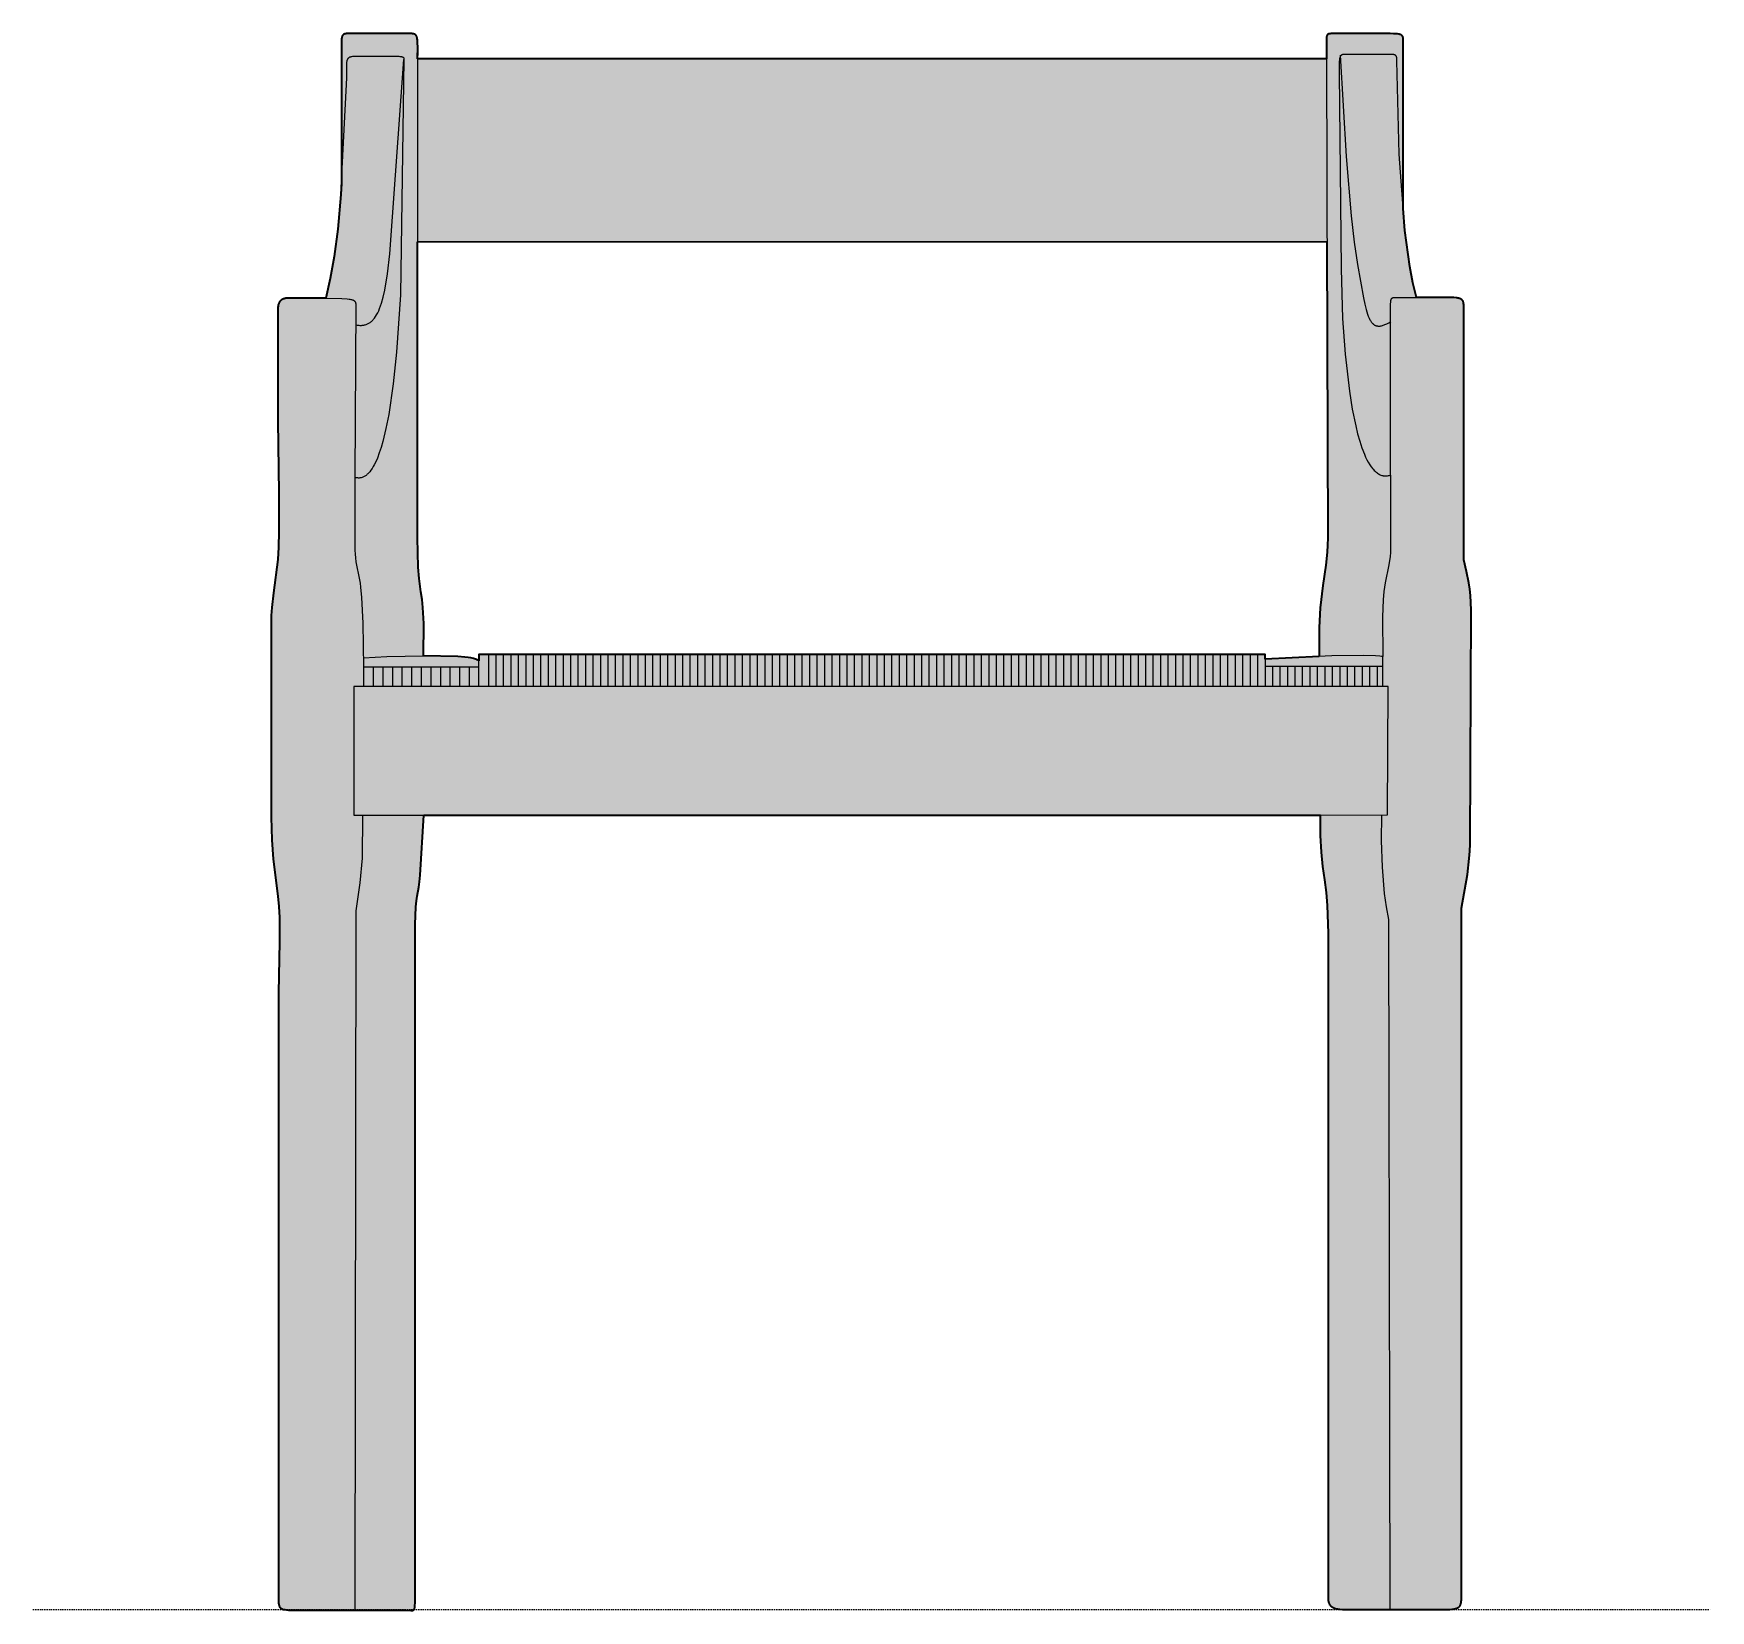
# Model space of a CAD drawing. Header units: millimetres. Extents: x 0 to 1796, y -950 to 767.
# Drawn here: x 0 to 814, y 0 to 765 of the extents above; entities that cross this region are included whole.
import ezdxf

# ---------------------------------------------------------------- set-up
doc = ezdxf.new("R2010")
doc.units = ezdxf.units.MM
doc.linetypes.add('Dots', pattern=[1, 0, -1])
doc.layers.add('Blocks', color=7, linetype='Continuous')
doc.layers.add('Blocks$Fill', color=7, linetype='Continuous', true_color=0xffffff)
for name, color, linetype, lineweight, true_color in [('Blocks$Inner', 7, 'Continuous', 25, 0x007f00), ('Blocks$Outline', 7, 'Continuous', 35, 0xff3f3f), ('Groud', 7, 'Dots', 25, 0x243775)]:
    doc.layers.add(name, color=color, linetype=linetype, lineweight=lineweight, true_color=true_color)

# ---------------------------------------------------------------- blocks, each defined once
blk = doc.blocks.new('Carimate Dining Chair Front')
at = {"layer": 'Blocks$Fill'}
h = blk.add_hatch(color=256, dxfattribs=at)
h.paths.add_polyline_path([(149.46, 692.39), (147.77, 670.24), (146.01, 657.03), (144.03, 646.27), (141.94, 636.73), (124.85, 636.85), (124.02, 636.83), (123.25, 636.78), (122.55, 636.7), (122.22, 636.64), (121.91, 636.57), (121.62, 636.49), (121.34, 636.4), (121.07, 636.3), (120.82, 636.19), (120.59, 636.07), (120.48, 636), (120.37, 635.93), (120.27, 635.86), (120.16, 635.78), (120.07, 635.7), (119.97, 635.62), (119.88, 635.53), (119.79, 635.44), (119.71, 635.35), (119.63, 635.25), (119.55, 635.15), (119.48, 635.04), (119.41, 634.94), (119.34, 634.82), (119.27, 634.71), (119.21, 634.59), (119.1, 634.34), (119, 634.07), (118.91, 633.79), (118.83, 633.49), (118.76, 633.17), (118.7, 632.84), (118.66, 632.49), (118.6, 631.73), (118.58, 630.9), (118.58, 577.14), (119.13, 523.5), (118.95, 515.8), (118.58, 509.87), (116.47, 493.76), (115.66, 486.55), (115.42, 482.66), (115.34, 478.39), (115.34, 384.83), (115.6, 373.77), (116.31, 364.3), (118.58, 346.44), (119.09, 341.45), (119.36, 336.03), (119.39, 324.25), (118.9, 5.41), (118.94, 3.64), (118.99, 2.91), (119.04, 2.58), (119.09, 2.28), (119.16, 1.99), (119.2, 1.86), (119.24, 1.73), (119.29, 1.61), (119.34, 1.49), (119.4, 1.37), (119.46, 1.27), (119.53, 1.16), (119.6, 1.06), (119.68, 0.97), (119.76, 0.88), (119.85, 0.79), (119.94, 0.71), (120.04, 0.63), (120.15, 0.55), (120.26, 0.48), (120.38, 0.42), (120.51, 0.35), (120.64, 0.3), (120.78, 0.24), (120.92, 0.19), (121.24, 0.09), (121.59, 0.01), (121.97, -0.06), (122.83, -0.17), (123.84, -0.25), (125.01, -0.3), (127.88, -0.32), (180.45, -0.32), (183.15, -0.45), (183.61, -0.46), (183.81, -0.45), (183.91, -0.44), (184, -0.43), (184.08, -0.41), (184.16, -0.39), (184.24, -0.37), (184.31, -0.34), (184.35, -0.33), (184.38, -0.31), (184.42, -0.29), (184.45, -0.28), (184.48, -0.26), (184.51, -0.24), (184.54, -0.21), (184.57, -0.19), (184.6, -0.16), (184.63, -0.14), (184.65, -0.11), (184.68, -0.08), (184.7, -0.05), (184.73, -0.02), (184.75, 0.01), (184.77, 0.05), (184.82, 0.12), (184.86, 0.2), (184.89, 0.29), (184.93, 0.38), (184.96, 0.48), (184.99, 0.59), (185.04, 0.83), (185.08, 1.1), (185.12, 1.41), (185.17, 2.13), (185.19, 3.01), (185.21, 332.7), (185.63, 341.19), (185.94, 344.09), (186.29, 346.48), (187.38, 353.41), (187.69, 356.6), (189.43, 385.72), (624.5, 385.72), (624.65, 375.84), (625.07, 367.71), (625.73, 360.74), (626.61, 354.33), (627.43, 348.11), (627.99, 341.9), (628.39, 328.37), (628.41, 5.62), (628.45, 4.91), (628.48, 4.57), (628.53, 4.24), (628.58, 3.92), (628.65, 3.61), (628.74, 3.31), (628.85, 3.03), (628.9, 2.89), (628.97, 2.75), (629.04, 2.61), (629.11, 2.48), (629.19, 2.35), (629.28, 2.23), (629.37, 2.11), (629.47, 1.99), (629.57, 1.87), (629.68, 1.76), (629.8, 1.65), (629.92, 1.54), (630.05, 1.44), (630.19, 1.34), (630.34, 1.24), (630.49, 1.15), (630.65, 1.06), (630.82, 0.97), (631.19, 0.81), (631.59, 0.66), (632.02, 0.52), (632.49, 0.4), (633, 0.3), (633.56, 0.21), (634.15, 0.13), (635.48, 0.03), (636.99, 0), (686.28, 0.03), (687.48, 0.08), (688.54, 0.16), (689.46, 0.27), (689.87, 0.34), (690.25, 0.43), (690.6, 0.52), (690.92, 0.63), (691.07, 0.69), (691.22, 0.76), (691.35, 0.82), (691.48, 0.89), (691.61, 0.97), (691.73, 1.04), (691.84, 1.13), (691.94, 1.21), (692.04, 1.3), (692.14, 1.4), (692.23, 1.5), (692.31, 1.6), (692.39, 1.71), (692.47, 1.82), (692.54, 1.94), (692.6, 2.06), (692.66, 2.19), (692.72, 2.32), (692.77, 2.46), (692.81, 2.6), (692.9, 2.9), (692.96, 3.23), (693.02, 3.57), (693.06, 3.94), (693.11, 4.76), (693.13, 5.68), (693.13, 340.54), (696.03, 356.94), (696.98, 364.62), (697.25, 368.25), (697.34, 371.69), (697.83, 485.26), (697.76, 489.01), (697.55, 492.42), (697.21, 495.55), (696.78, 498.48), (695.64, 504.06), (694.26, 509.76), (694.26, 631.76), (694.26, 633.65), (694.22, 634.18), (694.18, 634.43), (694.14, 634.67), (694.11, 634.79), (694.08, 634.9), (694.04, 635.01), (694.01, 635.11), (693.96, 635.22), (693.92, 635.32), (693.86, 635.42), (693.81, 635.51), (693.75, 635.6), (693.68, 635.69), (693.61, 635.78), (693.53, 635.87), (693.45, 635.95), (693.36, 636.03), (693.27, 636.1), (693.16, 636.18), (693.06, 636.25), (692.94, 636.32), (692.82, 636.38), (692.69, 636.44), (692.56, 636.5), (692.41, 636.56), (692.1, 636.67), (691.76, 636.76), (691.39, 636.85), (690.98, 636.93), (690.53, 636.99), (689.51, 637.09), (688.33, 637.15), (686.96, 637.17), (671.28, 637.17), (669.57, 644.27), (668.08, 652.16), (665.7, 669.64), (664.9, 680.38), (664.89, 762.55), (664.88, 762.77), (664.86, 762.98), (664.83, 763.18), (664.79, 763.37), (664.76, 763.46), (664.73, 763.54), (664.7, 763.63), (664.67, 763.71), (664.64, 763.79), (664.6, 763.86), (664.56, 763.94), (664.51, 764.01), (664.47, 764.07), (664.42, 764.14), (664.37, 764.2), (664.31, 764.26), (664.25, 764.32), (664.19, 764.38), (664.12, 764.43), (664.06, 764.48), (663.98, 764.53), (663.91, 764.58), (663.83, 764.62), (663.75, 764.66), (663.57, 764.74), (663.38, 764.82), (663.18, 764.88), (662.96, 764.94), (662.72, 764.99), (662.2, 765.08), (661.61, 765.14), (660.22, 765.21), (658.51, 765.23), (629.9, 765.23), (629.47, 765.21), (629.27, 765.19), (629.09, 765.17), (628.92, 765.14), (628.77, 765.1), (628.7, 765.08), (628.63, 765.06), (628.56, 765.04), (628.5, 765.01), (628.43, 764.98), (628.38, 764.95), (628.32, 764.91), (628.27, 764.87), (628.22, 764.83), (628.17, 764.79), (628.13, 764.74), (628.08, 764.69), (628.04, 764.64), (628, 764.58), (627.97, 764.52), (627.93, 764.46), (627.9, 764.39), (627.87, 764.32), (627.84, 764.25), (627.82, 764.17), (627.77, 764.01), (627.73, 763.82), (627.7, 763.62), (627.67, 763.4), (627.63, 762.9), (627.58, 760.04), (627.58, 753.01), (186.46, 753.01), (186.46, 760.47), (186.39, 761.71), (186.34, 762.23), (186.28, 762.71), (186.2, 763.13), (186.15, 763.32), (186.11, 763.5), (186.05, 763.67), (185.99, 763.83), (185.93, 763.98), (185.86, 764.11), (185.79, 764.24), (185.75, 764.3), (185.71, 764.36), (185.67, 764.41), (185.63, 764.47), (185.58, 764.52), (185.54, 764.57), (185.49, 764.61), (185.44, 764.66), (185.39, 764.7), (185.34, 764.74), (185.29, 764.78), (185.24, 764.82), (185.18, 764.85), (185.12, 764.89), (185.06, 764.92), (185, 764.95), (184.88, 765), (184.74, 765.05), (184.6, 765.09), (184.45, 765.13), (184.3, 765.16), (183.97, 765.21), (183.6, 765.25), (183.21, 765.27), (181.26, 765.29), (152.27, 765.25), (151.95, 765.22), (151.66, 765.19), (151.39, 765.14), (151.15, 765.09), (151.03, 765.06), (150.92, 765.02), (150.82, 764.98), (150.72, 764.94), (150.63, 764.9), (150.54, 764.85), (150.45, 764.8), (150.37, 764.74), (150.3, 764.68), (150.26, 764.65), (150.23, 764.61), (150.16, 764.54), (150.09, 764.47), (150.04, 764.39), (149.98, 764.3), (149.93, 764.22), (149.88, 764.12), (149.83, 764.02), (149.79, 763.92), (149.75, 763.81), (149.72, 763.69), (149.66, 763.44), (149.6, 763.16), (149.56, 762.86), (149.53, 762.53), (149.49, 761.79), (149.46, 759.93)], flags=0)
h.paths.add_polyline_path([(597.8, 461.41), (597.8, 463.79), (216.13, 463.79), (216.13, 460.69), (215.98, 460.8), (215.81, 460.91), (215.64, 461.01), (215.45, 461.12), (215.25, 461.21), (215.04, 461.31), (214.58, 461.49), (214.08, 461.66), (213.53, 461.81), (212.31, 462.09), (210.94, 462.32), (209.43, 462.51), (206.03, 462.79), (189.37, 463.03), (189.39, 478.79), (188.98, 486.56), (188.6, 490.39), (188.07, 494.18), (187.14, 500.66), (186.65, 506.11), (186.45, 520.47), (186.45, 664.21), (627.83, 664.35), (628.15, 516.81), (627.94, 513.37), (627.26, 507.16), (625.8, 497.27), (624.5, 486.4), (624.06, 476.91), (624.17, 462.8)], flags=0)
at = {"layer": 'Blocks$Inner'}
for points in [[(149.46, 690.66), (149.46, 759.93), (149.49, 761.79), (149.53, 762.53), (149.56, 762.86), (149.6, 763.16), (149.66, 763.44), (149.72, 763.69), (149.75, 763.81), (149.79, 763.92), (149.83, 764.02), (149.88, 764.12), (149.93, 764.22), (149.98, 764.3), (150.04, 764.39), (150.09, 764.47), (150.16, 764.54), (150.23, 764.61), (150.26, 764.65), (150.3, 764.68), (150.37, 764.74), (150.45, 764.8), (150.54, 764.85), (150.63, 764.9), (150.72, 764.94), (150.82, 764.98), (150.92, 765.02), (151.03, 765.06), (151.15, 765.09), (151.39, 765.14), (151.66, 765.19), (151.95, 765.22), (152.27, 765.25), (155.79, 765.29), (181.26, 765.29), (183.21, 765.27), (183.6, 765.25), (183.97, 765.21), (184.3, 765.16), (184.45, 765.13), (184.6, 765.09), (184.74, 765.05), (184.88, 765), (185, 764.95), (185.06, 764.92), (185.12, 764.89), (185.18, 764.85), (185.24, 764.82), (185.29, 764.78), (185.34, 764.74), (185.39, 764.7), (185.44, 764.66), (185.49, 764.61), (185.54, 764.57), (185.58, 764.52), (185.63, 764.47), (185.67, 764.41), (185.71, 764.36), (185.75, 764.3), (185.79, 764.24), (185.86, 764.11), (185.93, 763.98), (185.99, 763.83), (186.05, 763.67), (186.11, 763.5), (186.15, 763.32), (186.2, 763.13), (186.28, 762.71), (186.34, 762.23), (186.39, 761.71), (186.46, 760.47), (186.48, 758.99), (186.45, 750.04), (186.45, 664.21), (186.45, 520.47), (186.65, 506.11), (187.14, 500.66), (188.07, 494.18), (188.6, 490.39), (188.98, 486.56), (189.39, 478.79), (189.37, 463.03), (206.03, 462.79), (209.43, 462.51), (210.94, 462.32), (212.31, 462.09), (213.53, 461.81), (214.08, 461.66), (214.58, 461.49), (215.04, 461.31), (215.25, 461.21), (215.45, 461.12), (215.64, 461.01), (215.81, 460.91), (215.98, 460.8), (216.13, 460.69)], [(186.46, 753.01), (627.58, 753.01), (627.58, 760.04), (627.63, 762.9), (627.67, 763.4), (627.7, 763.62), (627.73, 763.82), (627.77, 764.01), (627.82, 764.17), (627.84, 764.25), (627.87, 764.32), (627.9, 764.39), (627.93, 764.46), (627.97, 764.52), (628, 764.58), (628.04, 764.64), (628.08, 764.69), (628.13, 764.74), (628.17, 764.79), (628.22, 764.83), (628.27, 764.87), (628.32, 764.91), (628.38, 764.95), (628.43, 764.98), (628.5, 765.01), (628.56, 765.04), (628.63, 765.06), (628.7, 765.08), (628.77, 765.1), (628.92, 765.14), (629.09, 765.17), (629.27, 765.19), (629.47, 765.21), (629.9, 765.23), (630.39, 765.23), (658.51, 765.23), (660.22, 765.21), (661.61, 765.14), (662.2, 765.08), (662.72, 764.99), (662.96, 764.94), (663.18, 764.88), (663.38, 764.82), (663.57, 764.74), (663.75, 764.66), (663.83, 764.62), (663.91, 764.58), (663.98, 764.53), (664.06, 764.48), (664.12, 764.43), (664.19, 764.38), (664.25, 764.32), (664.31, 764.26), (664.37, 764.2), (664.42, 764.14), (664.47, 764.07), (664.51, 764.01), (664.56, 763.94), (664.6, 763.86), (664.64, 763.79), (664.67, 763.71), (664.7, 763.63), (664.73, 763.54), (664.76, 763.46), (664.79, 763.37), (664.83, 763.18), (664.86, 762.98), (664.88, 762.77), (664.89, 762.55), (664.9, 762.31), (664.9, 678.56)], [(189.43, 385.72), (187.69, 356.6), (187.38, 353.41), (187.03, 350.85), (186.29, 346.48), (185.94, 344.09), (185.63, 341.19), (185.21, 332.7), (185.21, 5.3), (185.19, 3.01), (185.17, 2.13), (185.12, 1.41), (185.08, 1.1), (185.04, 0.83), (184.99, 0.59), (184.96, 0.48), (184.93, 0.38), (184.89, 0.29), (184.86, 0.2), (184.82, 0.12), (184.77, 0.05), (184.75, 0.01), (184.73, -0.02), (184.7, -0.05), (184.68, -0.08), (184.65, -0.11), (184.63, -0.14), (184.6, -0.16), (184.57, -0.19), (184.54, -0.21), (184.51, -0.24), (184.48, -0.26), (184.45, -0.28), (184.42, -0.29), (184.38, -0.31), (184.35, -0.33), (184.31, -0.34), (184.24, -0.37), (184.16, -0.39), (184.08, -0.41), (184, -0.43), (183.91, -0.44), (183.81, -0.45), (183.61, -0.46), (183.15, -0.45), (180.45, -0.32), (127.88, -0.32), (125.01, -0.3), (123.84, -0.25), (122.83, -0.17), (121.97, -0.06), (121.59, 0.01), (121.24, 0.09), (120.92, 0.19), (120.78, 0.24), (120.64, 0.3), (120.51, 0.35), (120.38, 0.42), (120.26, 0.48), (120.15, 0.55), (120.04, 0.63), (119.94, 0.71), (119.85, 0.79), (119.76, 0.88), (119.68, 0.97), (119.6, 1.06), (119.53, 1.16), (119.46, 1.27), (119.4, 1.37), (119.34, 1.49), (119.29, 1.61), (119.24, 1.73), (119.2, 1.86), (119.16, 1.99), (119.09, 2.28), (119.04, 2.58), (118.99, 2.91), (118.94, 3.64), (118.9, 5.41), (118.9, 299.39), (119.39, 324.25), (119.36, 336.03), (119.09, 341.45), (118.58, 346.44), (116.31, 364.3), (115.6, 373.77), (115.34, 384.83), (115.34, 478.39), (115.42, 482.66), (115.66, 486.55), (116.47, 493.76), (118.58, 509.87), (118.95, 515.8), (119.13, 523.5), (119.07, 542.08), (118.58, 577.14), (118.58, 630.9), (118.6, 631.73), (118.66, 632.49), (118.7, 632.84), (118.76, 633.17), (118.83, 633.49), (118.91, 633.79), (119, 634.07), (119.1, 634.34), (119.21, 634.59), (119.27, 634.71), (119.34, 634.82), (119.41, 634.94), (119.48, 635.04), (119.55, 635.15), (119.63, 635.25), (119.71, 635.35), (119.79, 635.44), (119.88, 635.53), (119.97, 635.62), (120.07, 635.7), (120.16, 635.78), (120.27, 635.86), (120.37, 635.93), (120.48, 636), (120.59, 636.07), (120.82, 636.19), (121.07, 636.3), (121.34, 636.4), (121.62, 636.49), (121.91, 636.57), (122.22, 636.64), (122.55, 636.7), (123.25, 636.78), (124.02, 636.83), (124.85, 636.85), (141.94, 636.73), (144.03, 646.27), (146.01, 657.03), (147.77, 670.24), (149.19, 687.14), (152.11, 743.82), (152.04, 748.92), (152.04, 749.89), (152.07, 750.75), (152.1, 751.14), (152.14, 751.5), (152.19, 751.83), (152.26, 752.14), (152.3, 752.29), (152.34, 752.43), (152.39, 752.57), (152.44, 752.7), (152.49, 752.82), (152.55, 752.94), (152.62, 753.05), (152.69, 753.16), (152.76, 753.26), (152.84, 753.35), (152.92, 753.44), (153.01, 753.53), (153.11, 753.61), (153.21, 753.69), (153.32, 753.76), (153.43, 753.82), (153.55, 753.89), (153.68, 753.94), (153.81, 754), (153.95, 754.04), (154.1, 754.09), (154.25, 754.13), (154.58, 754.19), (154.94, 754.24), (155.34, 754.28), (156.22, 754.31), (174.07, 754.31), (177.29, 754.24), (177.84, 754.19), (178.3, 754.14), (178.51, 754.1), (178.69, 754.07), (178.85, 754.03), (179, 753.98), (179.13, 753.94), (179.19, 753.91), (179.25, 753.88), (179.3, 753.86), (179.35, 753.83), (179.4, 753.8), (179.44, 753.77), (179.48, 753.74), (179.52, 753.7), (179.55, 753.67), (179.58, 753.64), (179.61, 753.6), (179.63, 753.56), (179.66, 753.53), (179.68, 753.49), (179.7, 753.45), (179.71, 753.4), (179.73, 753.36), (179.74, 753.32), (179.75, 753.27), (179.76, 753.22), (179.78, 753.13), (179.79, 753.03), (179.79, 752.92), (179.8, 752.69), (178.18, 638.47), (176.23, 610.57), (174.62, 595.15), (172.43, 580.29), (171.09, 573.44), (169.57, 567.16), (168.74, 564.29), (167.86, 561.61), (166.92, 559.15), (165.93, 556.93), (165.42, 555.91), (164.89, 554.96), (164.35, 554.07), (163.79, 553.26), (163.22, 552.51), (162.63, 551.85), (162.33, 551.54), (162.03, 551.26), (161.72, 550.99), (161.41, 550.74), (161.09, 550.52), (160.78, 550.31), (160.45, 550.13), (160.13, 549.97), (159.8, 549.83), (159.46, 549.71), (159.12, 549.61), (158.78, 549.54), (158.44, 549.48), (158.09, 549.45), (157.73, 549.45), (157.37, 549.47), (157.01, 549.51), (156.64, 549.57), (156.27, 549.66), (155.9, 549.78), (155.9, 516.36), (155.94, 514.34), (156.05, 512.45), (156.25, 510.63), (156.52, 508.8), (158.28, 500.02), (158.55, 498.44), (158.79, 496.43), (159.22, 491.42), (159.81, 478.96), (160.21, 457.55), (160.21, 448.22)], [(624.5, 385.72), (657.3, 385.96), (657.63, 448.27), (155.52, 448.27), (155.52, 385.72), (624.5, 385.72), (624.65, 375.84), (625.07, 367.71), (625.73, 360.74), (626.61, 354.33), (627.43, 348.11), (627.99, 341.9), (628.39, 328.37), (628.39, 7.14), (628.41, 5.62), (628.45, 4.91), (628.48, 4.57), (628.53, 4.24), (628.58, 3.92), (628.65, 3.61), (628.74, 3.31), (628.85, 3.03), (628.9, 2.89), (628.97, 2.75), (629.04, 2.61), (629.11, 2.48), (629.19, 2.35), (629.28, 2.23), (629.37, 2.11), (629.47, 1.99), (629.57, 1.87), (629.68, 1.76), (629.8, 1.65), (629.92, 1.54), (630.05, 1.44), (630.19, 1.34), (630.34, 1.24), (630.49, 1.15), (630.65, 1.06), (630.82, 0.97), (631.19, 0.81), (631.59, 0.66), (632.02, 0.52), (632.49, 0.4), (633, 0.3), (633.56, 0.21), (634.15, 0.13), (635.48, 0.03), (636.99, 0), (683.39, 0), (686.28, 0.03), (687.48, 0.08), (688.54, 0.16), (689.46, 0.27), (689.87, 0.34), (690.25, 0.43), (690.6, 0.52), (690.92, 0.63), (691.07, 0.69), (691.22, 0.76), (691.35, 0.82), (691.48, 0.89), (691.61, 0.97), (691.73, 1.04), (691.84, 1.13), (691.94, 1.21), (692.04, 1.3), (692.14, 1.4), (692.23, 1.5), (692.31, 1.6), (692.39, 1.71), (692.47, 1.82), (692.54, 1.94), (692.6, 2.06), (692.66, 2.19), (692.72, 2.32), (692.77, 2.46), (692.81, 2.6), (692.9, 2.9), (692.96, 3.23), (693.02, 3.57), (693.06, 3.94), (693.11, 4.76), (693.13, 5.68), (693.13, 340.54), (696.03, 356.94), (696.98, 364.62), (697.25, 368.25), (697.34, 371.69), (697.83, 485.26), (697.76, 489.01), (697.55, 492.42), (697.21, 495.55), (696.78, 498.48), (695.64, 504.06), (694.26, 509.76), (694.26, 631.76), (694.27, 633.07), (694.26, 633.65), (694.22, 634.18), (694.18, 634.43), (694.14, 634.67), (694.11, 634.79), (694.08, 634.9), (694.04, 635.01), (694.01, 635.11), (693.96, 635.22), (693.92, 635.32), (693.86, 635.42), (693.81, 635.51), (693.75, 635.6), (693.68, 635.69), (693.61, 635.78), (693.53, 635.87), (693.45, 635.95), (693.36, 636.03), (693.27, 636.1), (693.16, 636.18), (693.06, 636.25), (692.94, 636.32), (692.82, 636.38), (692.69, 636.44), (692.56, 636.5), (692.41, 636.56), (692.1, 636.67), (691.76, 636.76), (691.39, 636.85), (690.98, 636.93), (690.53, 636.99), (689.51, 637.09), (688.33, 637.15), (686.96, 637.17), (671.28, 637.17), (669.57, 644.27), (668.08, 652.16), (665.7, 669.64), (662.92, 706.73), (661.87, 752.04), (661.86, 752.59), (661.82, 753.07), (661.79, 753.29), (661.76, 753.49), (661.72, 753.68), (661.67, 753.85), (661.62, 754.01), (661.59, 754.08), (661.56, 754.15), (661.53, 754.22), (661.49, 754.29), (661.45, 754.35), (661.42, 754.41), (661.38, 754.46), (661.33, 754.52), (661.29, 754.57), (661.24, 754.61), (661.2, 754.66), (661.15, 754.7), (661.1, 754.74), (661.04, 754.78), (660.99, 754.82), (660.93, 754.85), (660.87, 754.88), (660.81, 754.91), (660.74, 754.94), (660.68, 754.96), (660.54, 755.01), (660.4, 755.05), (660.24, 755.08), (660.08, 755.1), (659.91, 755.12), (659.53, 755.15), (659.12, 755.17), (658.19, 755.17), (637.1, 755.17), (636.49, 755.16), (636.22, 755.14), (635.96, 755.11), (635.72, 755.08), (635.61, 755.05), (635.5, 755.03), (635.4, 755), (635.3, 754.97), (635.21, 754.93), (635.11, 754.89), (635.03, 754.85), (634.94, 754.8), (634.86, 754.75), (634.79, 754.7), (634.71, 754.64), (634.65, 754.57), (634.58, 754.5), (634.52, 754.43), (634.46, 754.35), (634.4, 754.27), (634.35, 754.18), (634.3, 754.09), (634.25, 753.99), (634.21, 753.88), (634.16, 753.77), (634.12, 753.66), (634.05, 753.41), (633.99, 753.13), (633.94, 752.83), (633.89, 752.5), (633.83, 751.75), (633.78, 750.88), (633.75, 745.98), (634.72, 651.02), (635.49, 626.88), (636.73, 609.65), (638.78, 591.61), (640.16, 582.9), (641.82, 574.73), (642.76, 570.93), (643.77, 567.35), (644.86, 564.03), (646.04, 561), (646.66, 559.6), (647.3, 558.29), (647.96, 557.07), (648.64, 555.93), (649.35, 554.89), (650.08, 553.95), (650.46, 553.52), (650.84, 553.11), (651.22, 552.74), (651.61, 552.39), (652.01, 552.06), (652.41, 551.77), (652.82, 551.5), (653.24, 551.26), (653.66, 551.05), (654.09, 550.88), (654.53, 550.73), (654.75, 550.67), (654.97, 550.61), (655.19, 550.57), (655.42, 550.53), (655.64, 550.5), (655.87, 550.47), (656.1, 550.46), (656.33, 550.45), (656.56, 550.46), (656.8, 550.47), (657.03, 550.49), (657.27, 550.51), (657.75, 550.59), (658.24, 550.71), (658.73, 550.86), (658.73, 624.84), (658.78, 631.78), (658.79, 633.97), (658.82, 634.79), (658.85, 635.15), (658.89, 635.46), (658.93, 635.75), (658.96, 635.87), (658.99, 635.99), (659.03, 636.11), (659.06, 636.21), (659.1, 636.31), (659.15, 636.4), (659.17, 636.45), (659.19, 636.49), (659.22, 636.53), (659.25, 636.57), (659.27, 636.6), (659.3, 636.64), (659.33, 636.67), (659.36, 636.7), (659.39, 636.74), (659.42, 636.77), (659.46, 636.79), (659.49, 636.82), (659.53, 636.85), (659.56, 636.87), (659.6, 636.89), (659.64, 636.92), (659.72, 636.96), (659.81, 636.99), (659.9, 637.02), (659.99, 637.05), (660.1, 637.08), (660.2, 637.1), (660.43, 637.13), (660.69, 637.15), (660.97, 637.16), (661.61, 637.17), (671.28, 637.17)], [(156.27, 623.81), (157.14, 623.67), (157.98, 623.59), (158.39, 623.57), (158.79, 623.57), (159.19, 623.58), (159.57, 623.61), (159.96, 623.65), (160.33, 623.71), (160.7, 623.79), (161.06, 623.88), (161.42, 623.99), (161.76, 624.11), (162.11, 624.26), (162.44, 624.42), (162.77, 624.6), (163.1, 624.8), (163.42, 625.02), (163.73, 625.25), (164.04, 625.51), (164.34, 625.78), (164.64, 626.08), (164.93, 626.39), (165.21, 626.73), (165.49, 627.08), (166.04, 627.85), (166.56, 628.71), (167.06, 629.65), (167.55, 630.69), (168.01, 631.81), (168.46, 633.03), (168.9, 634.35), (169.71, 637.27), (170.46, 640.6), (171.81, 648.57), (172.98, 658.37), (179.8, 752.69)], [(627.58, 753.01), (628.23, 520.47), (628.15, 516.81), (627.94, 513.37), (627.26, 507.16), (625.8, 497.27), (624.5, 486.4), (624.06, 476.91), (624.17, 462.8)], [(634.35, 754.82), (637.17, 705.54), (639.61, 676.78), (641.07, 663.92), (642.68, 653.06), (645.56, 636.96), (646.21, 633.91), (646.88, 631.24), (647.58, 628.96), (647.95, 627.97), (648.34, 627.07), (648.74, 626.26), (648.96, 625.89), (649.17, 625.55), (649.39, 625.23), (649.62, 624.93), (649.86, 624.66), (650.1, 624.41), (650.35, 624.19), (650.48, 624.08), (650.61, 623.99), (650.74, 623.89), (650.88, 623.81), (651.01, 623.73), (651.15, 623.65), (651.29, 623.58), (651.43, 623.52), (651.58, 623.46), (651.73, 623.41), (651.88, 623.37), (652.03, 623.33), (652.18, 623.29), (652.34, 623.27), (652.5, 623.25), (652.66, 623.23), (652.82, 623.22), (652.99, 623.21), (653.33, 623.22), (653.69, 623.25), (654.05, 623.31), (654.43, 623.39), (654.81, 623.49), (655.21, 623.61), (655.63, 623.76), (656.05, 623.93), (656.94, 624.34), (657.89, 624.84), (658.89, 625.44)], [(186.45, 664.21), (627.86, 664.35)], [(141.94, 636.73), (149.64, 636.64), (152.18, 636.48), (153.18, 636.36), (153.62, 636.29), (154.02, 636.21), (154.38, 636.12), (154.7, 636.02), (154.99, 635.92), (155.12, 635.86), (155.24, 635.8), (155.36, 635.74), (155.47, 635.67), (155.57, 635.61), (155.67, 635.54), (155.76, 635.47), (155.84, 635.39), (155.91, 635.31), (155.98, 635.23), (156.04, 635.15), (156.1, 635.06), (156.15, 634.97), (156.2, 634.88), (156.24, 634.78), (156.28, 634.68), (156.31, 634.58), (156.34, 634.47), (156.37, 634.36), (156.39, 634.25), (156.41, 634.01), (156.43, 633.76), (156.44, 633.49), (155.9, 549.78)], [(658.73, 550.86), (658.73, 515.14), (658.67, 513.32), (658.49, 511.38), (657.87, 507.26), (656.18, 498.54), (655.51, 494.31), (655.12, 490.24), (654.94, 486.17), (654.89, 481.94), (655.08, 462.71)], [(160.17, 462.17), (171.48, 462.85), (189.37, 463.03)], [(216.16, 457.61), (160.29, 457.56)], [(164.87, 457.55), (164.87, 448.22)], [(169.53, 457.55), (169.53, 448.22)], [(174.19, 457.55), (174.19, 448.22)], [(178.85, 457.55), (178.85, 448.22)], [(183.51, 457.55), (183.51, 448.22)], [(188.17, 457.55), (188.17, 448.22)], [(192.83, 457.55), (192.83, 448.22)], [(197.49, 457.55), (197.49, 448.22)], [(202.15, 457.55), (202.15, 448.22)], [(206.81, 457.55), (206.81, 448.22)], [(211.47, 457.55), (211.47, 448.22)], [(216.13, 448.22), (216.13, 463.79), (597.8, 463.79), (597.8, 448.22)], [(220.79, 463.79), (220.79, 448.22)], [(224.42, 463.79), (224.42, 448.22)], [(228.04, 463.79), (228.04, 448.22)], [(231.67, 463.79), (231.67, 448.22)], [(235.29, 463.79), (235.29, 448.22)], [(238.92, 463.79), (238.92, 448.22)], [(242.54, 463.79), (242.54, 448.22)], [(246.17, 463.79), (246.17, 448.22)], [(249.79, 463.79), (249.79, 448.22)], [(253.42, 463.79), (253.42, 448.22)], [(257.04, 463.79), (257.04, 448.22)], [(260.67, 463.79), (260.67, 448.22)], [(264.29, 463.79), (264.29, 448.22)], [(267.92, 463.79), (267.92, 448.22)], [(271.54, 463.79), (271.54, 448.22)], [(275.17, 463.79), (275.17, 448.22)], [(278.79, 463.79), (278.79, 448.22)], [(282.42, 463.79), (282.42, 448.22)], [(286.04, 463.79), (286.04, 448.22)], [(289.67, 463.79), (289.67, 448.22)], [(293.29, 463.79), (293.29, 448.22)], [(296.92, 463.79), (296.92, 448.22)], [(300.54, 463.79), (300.54, 448.22)], [(304.17, 463.79), (304.17, 448.22)], [(307.79, 463.79), (307.79, 448.22)], [(311.42, 463.79), (311.42, 448.22)], [(315.04, 463.79), (315.04, 448.22)], [(318.67, 463.79), (318.67, 448.22)], [(322.29, 463.79), (322.29, 448.22)], [(325.92, 463.79), (325.92, 448.22)], [(329.54, 463.79), (329.54, 448.22)], [(333.17, 463.79), (333.17, 448.22)], [(336.79, 463.79), (336.79, 448.22)], [(340.42, 463.79), (340.42, 448.22)], [(344.04, 463.79), (344.04, 448.22)], [(347.67, 463.79), (347.67, 448.22)], [(351.29, 463.79), (351.29, 448.22)], [(354.92, 463.79), (354.92, 448.22)], [(358.54, 463.79), (358.54, 448.22)], [(362.17, 463.79), (362.17, 448.22)], [(365.79, 463.79), (365.79, 448.22)], [(369.42, 463.79), (369.42, 448.22)], [(373.04, 463.79), (373.04, 448.22)], [(376.67, 463.79), (376.67, 448.22)], [(380.29, 463.79), (380.29, 448.22)], [(383.92, 463.79), (383.92, 448.22)], [(387.54, 463.79), (387.54, 448.22)], [(391.17, 463.79), (391.17, 448.22)], [(394.79, 463.79), (394.79, 448.22)], [(398.42, 463.79), (398.42, 448.22)], [(402.04, 463.79), (402.04, 448.22)], [(405.67, 463.79), (405.67, 448.22)], [(409.29, 463.79), (409.29, 448.22)], [(412.92, 463.79), (412.92, 448.22)], [(416.54, 463.79), (416.54, 448.22)], [(420.17, 463.79), (420.17, 448.22)], [(423.79, 463.79), (423.79, 448.22)], [(427.42, 463.79), (427.42, 448.22)], [(431.05, 463.79), (431.05, 448.22)], [(434.67, 463.79), (434.67, 448.22)], [(438.3, 463.79), (438.3, 448.22)], [(441.92, 463.79), (441.92, 448.22)], [(445.55, 463.79), (445.55, 448.22)], [(449.17, 463.79), (449.17, 448.22)], [(452.8, 463.79), (452.8, 448.22)], [(456.42, 463.79), (456.42, 448.22)], [(460.05, 463.79), (460.05, 448.22)], [(463.67, 463.79), (463.67, 448.22)], [(467.3, 463.79), (467.3, 448.22)], [(470.92, 463.79), (470.92, 448.22)], [(474.55, 463.79), (474.55, 448.22)], [(478.17, 463.79), (478.17, 448.22)], [(481.8, 463.79), (481.8, 448.22)], [(485.42, 463.79), (485.42, 448.22)], [(489.05, 463.79), (489.05, 448.22)], [(492.67, 463.79), (492.67, 448.22)], [(496.3, 463.79), (496.3, 448.22)], [(499.92, 463.79), (499.92, 448.22)], [(503.55, 463.79), (503.55, 448.22)], [(507.17, 463.79), (507.17, 448.22)], [(510.8, 463.79), (510.8, 448.22)], [(514.42, 463.79), (514.42, 448.22)], [(518.05, 463.79), (518.05, 448.22)], [(521.67, 463.79), (521.67, 448.22)], [(525.3, 463.79), (525.3, 448.22)], [(528.92, 463.79), (528.92, 448.22)], [(532.55, 463.79), (532.55, 448.22)], [(536.17, 463.79), (536.17, 448.22)], [(539.8, 463.79), (539.8, 448.22)], [(543.42, 463.79), (543.42, 448.22)], [(547.05, 463.79), (547.05, 448.22)], [(550.67, 463.79), (550.67, 448.22)], [(554.3, 463.79), (554.3, 448.22)], [(557.92, 463.79), (557.92, 448.22)], [(561.55, 463.79), (561.55, 448.22)], [(565.17, 463.79), (565.17, 448.22)], [(568.8, 463.79), (568.8, 448.22)], [(572.42, 463.79), (572.42, 448.22)], [(576.05, 463.79), (576.05, 448.22)], [(579.67, 463.79), (579.67, 448.22)], [(583.3, 463.79), (583.3, 448.22)], [(586.92, 463.79), (586.92, 448.22)], [(590.55, 463.79), (590.55, 448.22)], [(594.17, 463.79), (594.17, 448.22)], [(597.75, 458.09), (655.16, 458.01)], [(655.08, 448.22), (655.08, 462.71), (654.39, 462.81), (653.54, 462.91), (651.42, 463.06), (645.7, 463.24), (630.18, 463.11), (597.8, 461.41)], [(601.42, 458.2), (601.42, 448.22)], [(605.05, 458.2), (605.05, 448.22)], [(608.67, 458.2), (608.67, 448.22)], [(612.3, 458.2), (612.3, 448.22)], [(615.92, 458.2), (615.92, 448.22)], [(619.55, 458.2), (619.55, 448.22)], [(623.17, 458.2), (623.17, 448.22)], [(626.8, 458.2), (626.8, 448.22)], [(630.42, 458.2), (630.42, 448.22)], [(634.05, 458.2), (634.05, 448.22)], [(637.67, 458.2), (637.67, 448.22)], [(641.3, 458.2), (641.3, 448.22)], [(644.92, 458.2), (644.92, 448.22)], [(648.55, 458.2), (648.55, 448.22)], [(652.17, 458.2), (652.17, 448.22)], [(159.68, 385.81), (159.46, 364.84), (158.47, 352.91), (156.44, 339.24), (155.95, -0.16)], [(658.57, 0.16), (657.92, 335.03), (656.74, 341.29), (655.84, 347.66), (654.76, 360.54), (654.41, 373.35), (654.51, 385.81)]]:
    blk.add_lwpolyline(points, dxfattribs=at)
at = {"layer": 'Blocks$Outline'}
for points in [[(186.46, 753.01), (186.48, 758.99), (186.46, 760.47), (186.39, 761.71), (186.34, 762.23), (186.28, 762.71), (186.2, 763.13), (186.15, 763.32), (186.11, 763.5), (186.05, 763.67), (185.99, 763.83), (185.93, 763.98), (185.86, 764.11), (185.79, 764.24), (185.75, 764.3), (185.71, 764.36), (185.67, 764.41), (185.63, 764.47), (185.58, 764.52), (185.54, 764.57), (185.49, 764.61), (185.44, 764.66), (185.39, 764.7), (185.34, 764.74), (185.29, 764.78), (185.24, 764.82), (185.18, 764.85), (185.12, 764.89), (185.06, 764.92), (185, 764.95), (184.88, 765), (184.74, 765.05), (184.6, 765.09), (184.45, 765.13), (184.3, 765.16), (183.97, 765.21), (183.6, 765.25), (183.21, 765.27), (181.26, 765.29), (155.79, 765.29), (152.27, 765.25), (151.95, 765.22), (151.66, 765.19), (151.39, 765.14), (151.15, 765.09), (151.03, 765.06), (150.92, 765.02), (150.82, 764.98), (150.72, 764.94), (150.63, 764.9), (150.54, 764.85), (150.45, 764.8), (150.37, 764.74), (150.3, 764.68), (150.26, 764.65), (150.23, 764.61), (150.16, 764.54), (150.09, 764.47), (150.04, 764.39), (149.98, 764.3), (149.93, 764.22), (149.88, 764.12), (149.83, 764.02), (149.79, 763.92), (149.75, 763.81), (149.72, 763.69), (149.66, 763.44), (149.6, 763.16), (149.56, 762.86), (149.53, 762.53), (149.49, 761.79), (149.46, 759.93), (149.46, 692.39)], [(664.9, 680.38), (664.9, 762.31), (664.89, 762.55), (664.88, 762.77), (664.86, 762.98), (664.83, 763.18), (664.79, 763.37), (664.76, 763.46), (664.73, 763.54), (664.7, 763.63), (664.67, 763.71), (664.64, 763.79), (664.6, 763.86), (664.56, 763.94), (664.51, 764.01), (664.47, 764.07), (664.42, 764.14), (664.37, 764.2), (664.31, 764.26), (664.25, 764.32), (664.19, 764.38), (664.12, 764.43), (664.06, 764.48), (663.98, 764.53), (663.91, 764.58), (663.83, 764.62), (663.75, 764.66), (663.57, 764.74), (663.38, 764.82), (663.18, 764.88), (662.96, 764.94), (662.72, 764.99), (662.2, 765.08), (661.61, 765.14), (660.22, 765.21), (658.51, 765.23), (630.39, 765.23), (629.9, 765.23), (629.47, 765.21), (629.27, 765.19), (629.09, 765.17), (628.92, 765.14), (628.77, 765.1), (628.7, 765.08), (628.63, 765.06), (628.56, 765.04), (628.5, 765.01), (628.43, 764.98), (628.38, 764.95), (628.32, 764.91), (628.27, 764.87), (628.22, 764.83), (628.17, 764.79), (628.13, 764.74), (628.08, 764.69), (628.04, 764.64), (628, 764.58), (627.97, 764.52), (627.93, 764.46), (627.9, 764.39), (627.87, 764.32), (627.84, 764.25), (627.82, 764.17), (627.77, 764.01), (627.73, 763.82), (627.7, 763.62), (627.67, 763.4), (627.63, 762.9), (627.58, 760.04), (627.58, 753.01), (186.46, 753.01)], [(149.46, 692.39), (149.19, 687.14), (147.77, 670.24), (146.01, 657.03), (144.03, 646.27), (141.94, 636.73), (124.85, 636.85), (124.02, 636.83), (123.25, 636.78), (122.55, 636.7), (122.22, 636.64), (121.91, 636.57), (121.62, 636.49), (121.34, 636.4), (121.07, 636.3), (120.82, 636.19), (120.59, 636.07), (120.48, 636), (120.37, 635.93), (120.27, 635.86), (120.16, 635.78), (120.07, 635.7), (119.97, 635.62), (119.88, 635.53), (119.79, 635.44), (119.71, 635.35), (119.63, 635.25), (119.55, 635.15), (119.48, 635.04), (119.41, 634.94), (119.34, 634.82), (119.27, 634.71), (119.21, 634.59), (119.1, 634.34), (119, 634.07), (118.91, 633.79), (118.83, 633.49), (118.76, 633.17), (118.7, 632.84), (118.66, 632.49), (118.6, 631.73), (118.58, 630.9), (118.58, 577.14), (119.07, 542.08), (119.13, 523.5), (118.95, 515.8), (118.58, 509.87), (116.47, 493.76), (115.66, 486.55), (115.42, 482.66), (115.34, 478.39), (115.34, 384.83), (115.6, 373.77), (116.31, 364.3), (118.58, 346.44), (119.09, 341.45), (119.36, 336.03), (119.39, 324.25), (118.9, 299.39), (118.9, 5.41), (118.94, 3.64), (118.99, 2.91), (119.04, 2.58), (119.09, 2.28), (119.16, 1.99), (119.2, 1.86), (119.24, 1.73), (119.29, 1.61), (119.34, 1.49), (119.4, 1.37), (119.46, 1.27), (119.53, 1.16), (119.6, 1.06), (119.68, 0.97), (119.76, 0.88), (119.85, 0.79), (119.94, 0.71), (120.04, 0.63), (120.15, 0.55), (120.26, 0.48), (120.38, 0.42), (120.51, 0.35), (120.64, 0.3), (120.78, 0.24), (120.92, 0.19), (121.24, 0.09), (121.59, 0.01), (121.97, -0.06), (122.83, -0.17), (123.84, -0.25), (125.01, -0.3), (127.88, -0.32), (180.45, -0.32), (183.15, -0.45), (183.61, -0.46), (183.81, -0.45), (183.91, -0.44), (184, -0.43), (184.08, -0.41), (184.16, -0.39), (184.24, -0.37), (184.31, -0.34), (184.35, -0.33), (184.38, -0.31), (184.42, -0.29), (184.45, -0.28), (184.48, -0.26), (184.51, -0.24), (184.54, -0.21), (184.57, -0.19), (184.6, -0.16), (184.63, -0.14), (184.65, -0.11), (184.68, -0.08), (184.7, -0.05), (184.73, -0.02), (184.75, 0.01), (184.77, 0.05), (184.82, 0.12), (184.86, 0.2), (184.89, 0.29), (184.93, 0.38), (184.96, 0.48), (184.99, 0.59), (185.04, 0.83), (185.08, 1.1), (185.12, 1.41), (185.17, 2.13), (185.19, 3.01), (185.21, 5.3), (185.21, 332.7), (185.63, 341.19), (185.94, 344.09), (186.29, 346.48), (187.03, 350.85), (187.38, 353.41), (187.69, 356.6), (189.43, 385.72)], [(189.43, 385.72), (624.5, 385.72), (624.65, 375.84), (625.07, 367.71), (625.73, 360.74), (626.61, 354.33), (627.43, 348.11), (627.99, 341.9), (628.39, 328.37), (628.39, 7.14), (628.41, 5.62), (628.45, 4.91), (628.48, 4.57), (628.53, 4.24), (628.58, 3.92), (628.65, 3.61), (628.74, 3.31), (628.85, 3.03), (628.9, 2.89), (628.97, 2.75), (629.04, 2.61), (629.11, 2.48), (629.19, 2.35), (629.28, 2.23), (629.37, 2.11), (629.47, 1.99), (629.57, 1.87), (629.68, 1.76), (629.8, 1.65), (629.92, 1.54), (630.05, 1.44), (630.19, 1.34), (630.34, 1.24), (630.49, 1.15), (630.65, 1.06), (630.82, 0.97), (631.19, 0.81), (631.59, 0.66), (632.02, 0.52), (632.49, 0.4), (633, 0.3), (633.56, 0.21), (634.15, 0.13), (635.48, 0.03), (636.99, 0), (683.39, 0), (686.28, 0.03), (687.48, 0.08), (688.54, 0.16), (689.46, 0.27), (689.87, 0.34), (690.25, 0.43), (690.6, 0.52), (690.92, 0.63), (691.07, 0.69), (691.22, 0.76), (691.35, 0.82), (691.48, 0.89), (691.61, 0.97), (691.73, 1.04), (691.84, 1.13), (691.94, 1.21), (692.04, 1.3), (692.14, 1.4), (692.23, 1.5), (692.31, 1.6), (692.39, 1.71), (692.47, 1.82), (692.54, 1.94), (692.6, 2.06), (692.66, 2.19), (692.72, 2.32), (692.77, 2.46), (692.81, 2.6), (692.9, 2.9), (692.96, 3.23), (693.02, 3.57), (693.06, 3.94), (693.11, 4.76), (693.13, 5.68), (693.13, 340.54), (696.03, 356.94), (696.98, 364.62), (697.25, 368.25), (697.34, 371.69), (697.83, 485.26), (697.76, 489.01), (697.55, 492.42), (697.21, 495.55), (696.78, 498.48), (695.64, 504.06), (694.26, 509.76), (694.26, 631.76), (694.27, 633.07), (694.26, 633.65), (694.22, 634.18), (694.18, 634.43), (694.14, 634.67), (694.11, 634.79), (694.08, 634.9), (694.04, 635.01), (694.01, 635.11), (693.96, 635.22), (693.92, 635.32), (693.86, 635.42), (693.81, 635.51), (693.75, 635.6), (693.68, 635.69), (693.61, 635.78), (693.53, 635.87), (693.45, 635.95), (693.36, 636.03), (693.27, 636.1), (693.16, 636.18), (693.06, 636.25), (692.94, 636.32), (692.82, 636.38), (692.69, 636.44), (692.56, 636.5), (692.41, 636.56), (692.1, 636.67), (691.76, 636.76), (691.39, 636.85), (690.98, 636.93), (690.53, 636.99), (689.51, 637.09), (688.33, 637.15), (686.96, 637.17), (671.28, 637.17), (669.57, 644.27), (668.08, 652.16), (665.7, 669.64), (664.9, 680.38)], [(186.45, 664.21), (627.83, 664.35)], [(216.13, 460.69), (215.98, 460.8), (215.81, 460.91), (215.64, 461.01), (215.45, 461.12), (215.25, 461.21), (215.04, 461.31), (214.58, 461.49), (214.08, 461.66), (213.53, 461.81), (212.31, 462.09), (210.94, 462.32), (209.43, 462.51), (206.03, 462.79), (189.37, 463.03), (189.39, 478.79), (188.98, 486.56), (188.6, 490.39), (188.07, 494.18), (187.14, 500.66), (186.65, 506.11), (186.45, 520.47), (186.45, 664.21)], [(627.83, 664.35), (628.23, 520.47), (628.15, 516.81), (627.94, 513.37), (627.26, 507.16), (625.8, 497.27), (624.5, 486.4), (624.06, 476.91), (624.17, 462.8)], [(597.8, 461.41), (597.8, 463.79), (216.13, 463.79), (216.13, 460.69)], [(624.17, 462.8), (597.8, 461.41)]]:
    blk.add_lwpolyline(points, dxfattribs=at)

msp = doc.modelspace()

# ---------------------------------------------------------------- linework, layer by layer
at = {"layer": 'Groud'}
msp.add_lwpolyline([(0, 0), (814.04, 0)], dxfattribs=at)

# ---------------------------------------------------------------- block references
at = {"layer": 'Blocks'}
msp.add_blockref('Carimate Dining Chair Front', (0, 0), dxfattribs=at)

doc.saveas('drawing.dxf')
